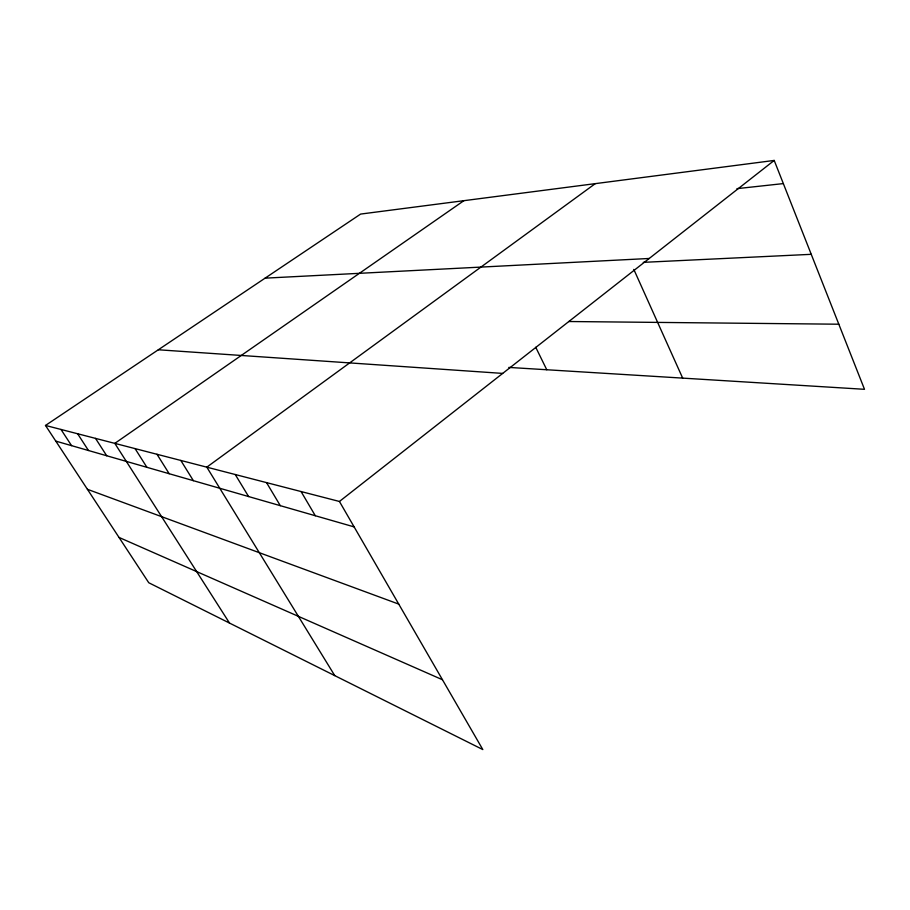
<?xml version="1.0" encoding="UTF-8"?>
<svg xmlns="http://www.w3.org/2000/svg" width="910" height="910" viewBox="0 0 910 910"><rect width="100%" height="100%" fill="white"/><g stroke="black" fill="none" stroke-linecap="round" stroke-linejoin="round"><path stroke-width="1.36" d="M774.205 160.433L360.622 214.077L45.5 425.448L339.43 501.467L774.205 160.433L864.5 389.309L508.804 367.412M595.265 183.649L206.809 467.16L334.766 675.63M463.873 200.689L114.819 443.375L229.513 623.066M736.952 188.654L783.339 183.593M265.094 278.153L649.217 258.474M643.268 262.353L811.254 254.322M568.727 321.514L838.815 324.21M158.317 349.77L502.684 373.407M55.783 441.111L354.138 526.901M87.417 489.296L398.762 604.115M119.017 537.423L442.453 679.736M45.5 425.448L148.762 582.741L482.812 749.567L339.43 501.467M60.993 429.452L71.56 445.638M77.623 433.751L88.475 450.507M95.516 438.381L106.686 455.739M135.067 448.607L146.897 467.308M156.998 454.283L169.18 473.712M180.817 460.449L193.375 480.673M235.246 474.519L248.601 496.553M266.528 482.607L280.303 505.676M301.074 491.548L315.304 515.731M535.74 347.279L546.762 369.756M633.815 269.406L682.671 378.116"/></g></svg>
